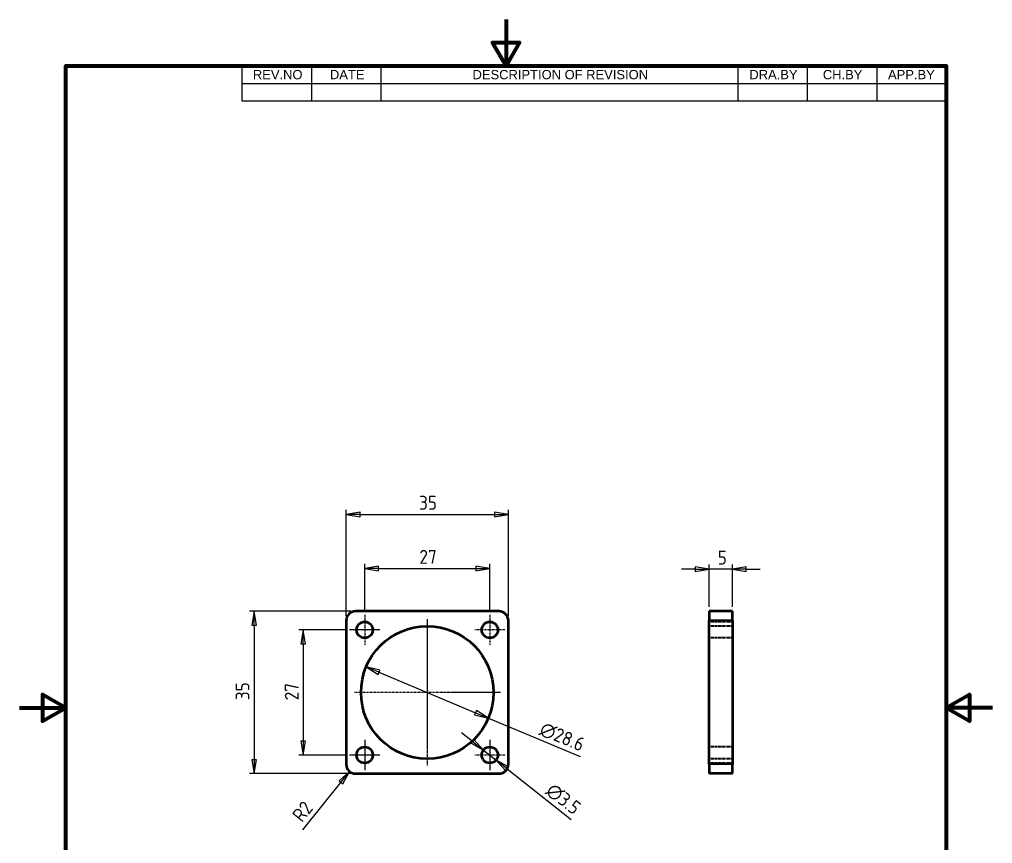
# Model space of a CAD drawing. Header units: millimetres. Extents: x 0 to 210, y 0 to 297.
# Drawn here: x 0 to 210, y 119.2 to 297 of the extents above; entities that cross this region are included whole.
import ezdxf

# ---------------------------------------------------------------- set-up
doc = ezdxf.new("R2010")
doc.units = ezdxf.units.MM
doc.linetypes.add('CHAIN', pattern=[0.7087, 0.4724, -0.0591, 0.1181, -0.0591])
doc.linetypes.add('DASHED', pattern=[0.2067, 0.1654, -0.0413])
doc.layers.get('0').update_dxf_attribs({"lineweight": 25})
for name, color, linetype, lineweight, true_color in [('가려진 것(ISO)', 5, 'DASHED', 35, 0x0000ff), ('가시적인 좁은 것(ISO)', 1, 'Continuous', 35, 0xff0000), ('중심 표식(ISO)', 1, 'Continuous', 25, 0xff0000)]:
    doc.layers.add(name, color=color, linetype=linetype, lineweight=lineweight, true_color=true_color)
for name, color, linetype, lineweight in [('가시적인 것(ISO)', 7, 'Continuous', 50), ('경계(ISO)', 7, 'Continuous', 70), ('기호(ISO)', 7, 'Continuous', 25), ('치수(ISO)', 7, 'Continuous', 25)]:
    doc.layers.add(name, color=color, linetype=linetype, lineweight=lineweight)
doc.styles.add('ISO ProportionalPSTEK', font='isocp.shx')
doc.styles.add('주 문자 (JIS)', font='arial.ttf')
doc.dimstyles.new('PSTEK', dxfattribs={"dimtxt": 3, "dimasz": 3, "dimexe": 1, "dimexo": 1, "dimgap": 1, "dimtad": 1, "dimrnd": 1e-08, "dimdsep": 46, "dimtxsty": 'ISO ProportionalPSTEK', "dimblk": 'Filled-1', "dimcen": 0.09, "dimdle": 10, "dimclrd": 3, "dimclre": 3, "dimclrt": 1, "dimadec": 1, "dimazin": 2, "dimtfac": 1, "dimtmove": 0, "dimatfit": 3, "dimfxl": 1, "dimtolj": 1, "dimlwd": -1, "dimlwe": -1, "dimarcsym": 0})

# ---------------------------------------------------------------- blocks, each defined once
blk = doc.blocks.new('경계 Default Border')
at = {"layer": '경계(ISO)', "flags": 128}
for points in [[(105, 297.0000076293945), (105, 287.0000076293945), (102.1132469177246, 292.0000076293945), (107.8867530822754, 292.0000076293945), (105, 287.0000076293945)], [(10, 10), (10, 287.0000076293945), (200, 287.0000076293945), (200, 10), (10, 10)], [(0, 148.5000038146973), (10, 148.5000038146973), (5, 151.3867473602295), (5, 145.6132507324219), (10, 148.5000038146973)], [(210, 148.5000038146973), (200, 148.5000038146973), (205, 151.3867473602295), (205, 145.6132507324219), (200, 148.5000038146973)]]:
    blk.add_lwpolyline(points, dxfattribs=at)
blk = doc.blocks.new('리비전 내역')
at = {"layer": '기호(ISO)'}
for p, q in [((48.00000000000001, 287.0000076293945), (200, 287.0000076293945)), ((48.00000000000001, 287.0000076293945), (48.00000000000001, 283.2200075995922)), ((63.00000000000001, 287.0000076293945), (63.00000000000001, 283.2200075995922)), ((78, 287.0000076293945), (78, 283.2200075995922)), ((155, 287.0000076293945), (155, 283.2200075995922)), ((170, 287.0000076293945), (170, 283.2200075995922)), ((185, 287.0000076293945), (185, 283.2200075995922)), ((200, 287.0000076293945), (200, 283.2200075995922)), ((48.00000000000001, 283.2200075995922), (200, 283.2200075995922)), ((48.00000000000001, 283.2200075995922), (48.00000000000001, 279.4400075697899)), ((63.00000000000001, 283.2200075995922), (63.00000000000001, 279.4400075697899)), ((78, 283.2200075995922), (78, 279.4400075697899)), ((155, 283.2200075995922), (155, 279.4400075697899)), ((170, 283.2200075995922), (170, 279.4400075697899)), ((185, 283.2200075995922), (185, 279.4400075697899)), ((200, 283.2200075995922), (200, 279.4400075697899)), ((48.00000000000001, 279.4400075697899), (200, 279.4400075697899))]:
    blk.add_line(p, q, dxfattribs=at)
at = {"layer": '기호(ISO)', "color": 7, "char_height": 2.000000029802322, "attachment_point": 7, "style": '주 문자 (JIS)'}
for s, insert in [('REV.NO', (50.37293127296152, 284.0757088355161)), ('DATE', (66.99846641275116, 284.1100075995922)), ('DESCRIPTION OF REVISION', (97.78200350257585, 284.0757088355161)), ('DRA.BY', (157.5228565737886, 284.1100075995922)), ('CH.BY', (173.3750211560421, 284.0757088355161)), ('APP.BY', (187.4480195504761, 284.1100075995922))]:
    blk.add_mtext(s, dxfattribs=dict(at, insert=insert))
blk = doc.blocks.new('Filled-1')
at = {"color": 0}
for p, q in [((0, 0), (-1, 0.1666666666666667)), ((-1, 0.1666666666666667), (-1, -0.1666666666666667)), ((-1, 0), (0, 0)), ((-1, -0.1666666666666667), (0, 0))]:
    blk.add_line(p, q, dxfattribs=at)
at = {"color": 0, "flags": 128}
blk.add_lwpolyline([(-1, -0.1666666666666667), (0, 0), (-1, 0.1666666666666667), (-1, -0.1666666666666667)], dxfattribs=at)
at = {"color": 0}
blk.add_solid([(-1, -0.1666666666666667), (0, 0), (-1, 0.1666666666666667), (-1, -0.1666666666666667)], dxfattribs=at)
blk = doc.blocks.new('*D14')
at = {"layer": 'Defpoints', "color": 0, "transparency": 16777216}
for p in [(101.5075937281003, 178.5815920457425), (74.50759372810029, 168.5815920457425), (101.5075937281003, 168.5815920457425)]:
    blk.add_point(p, dxfattribs=at)
at = {"layer": '치수(ISO)', "color": 3, "transparency": 16777216}
for p, q in [((74.50759372810029, 169.5815920457425), (74.50759372810029, 179.5815920457425)), ((77.50759372810029, 178.5815920457425), (98.50759372810029, 178.5815920457425)), ((101.5075937281003, 169.5815920457425), (101.5075937281003, 179.5815920457425))]:
    blk.add_line(p, q, dxfattribs=at)
at = {"layer": '치수(ISO)', "color": 3, "transparency": 16777216, "xscale": 3, "yscale": 3, "zscale": 3, "rotation": 180}
blk.add_blockref('Filled-1', (74.50759372810029, 178.5815920457425), dxfattribs=at)
at = {"layer": '치수(ISO)', "color": 3, "transparency": 16777216, "xscale": 3, "yscale": 3, "zscale": 3}
blk.add_blockref('Filled-1', (101.5075937281003, 178.5815920457425), dxfattribs=at)
at = {"layer": '치수(ISO)', "color": 1, "transparency": 16777216, "insert": (86.31950317691918, 182.5821825969236), "char_height": 3, "attachment_point": 1, "style": 'ISO ProportionalPSTEK'}
blk.add_mtext('\\A1;27', dxfattribs=at)
blk = doc.blocks.new('*D15')
at = {"layer": 'Defpoints', "color": 0, "transparency": 16777216}
for p in [(105.5075937281003, 190.2490988656442), (70.50759372810029, 167.3315920457425), (105.5075937281003, 167.3315920457425)]:
    blk.add_point(p, dxfattribs=at)
at = {"layer": '치수(ISO)', "color": 3, "transparency": 16777216}
for p, q in [((70.50759372810029, 168.3315920457425), (70.50759372810029, 191.2490988656442)), ((105.5075937281003, 168.3315920457425), (105.5075937281003, 191.2490988656442)), ((73.50759372810029, 190.2490988656442), (102.5075937281003, 190.2490988656442))]:
    blk.add_line(p, q, dxfattribs=at)
at = {"layer": '치수(ISO)', "color": 3, "transparency": 16777216, "xscale": 3, "yscale": 3, "zscale": 3, "rotation": 180}
blk.add_blockref('Filled-1', (70.50759372810029, 190.2490988656442), dxfattribs=at)
at = {"layer": '치수(ISO)', "color": 3, "transparency": 16777216, "xscale": 3, "yscale": 3, "zscale": 3}
blk.add_blockref('Filled-1', (105.5075937281003, 190.2490988656442), dxfattribs=at)
at = {"layer": '치수(ISO)', "color": 1, "transparency": 16777216, "insert": (86.24546169374435, 194.2490988656442), "char_height": 3, "attachment_point": 1, "style": 'ISO ProportionalPSTEK'}
blk.add_mtext('\\A1;35', dxfattribs=at)
blk = doc.blocks.new('*D16')
at = {"layer": 'Defpoints', "color": 0, "transparency": 16777216}
for p in [(71.25759372810029, 165.3315920457425), (61.25759372810033, 138.3315920457425), (71.25759372810032, 138.3315920457425)]:
    blk.add_point(p, dxfattribs=at)
at = {"layer": '치수(ISO)', "color": 3, "transparency": 16777216}
for p, q in [((70.25759372810029, 165.3315920457425), (60.25759372810034, 165.3315920457425)), ((61.25759372810034, 162.3315920457425), (61.25759372810033, 141.3315920457425)), ((70.25759372810032, 138.3315920457425), (60.25759372810033, 138.3315920457425))]:
    blk.add_line(p, q, dxfattribs=at)
at = {"layer": '치수(ISO)', "color": 3, "transparency": 16777216, "xscale": 3, "yscale": 3, "zscale": 3}
for p, rotation in [((61.25759372810034, 165.3315920457425), 90), ((61.25759372810033, 138.3315920457425), 270)]:
    blk.add_blockref('Filled-1', p, dxfattribs=dict(at, rotation=rotation))
at = {"layer": '치수(ISO)', "color": 1, "transparency": 16777216, "insert": (57.25700317691921, 150.1435014945614), "char_height": 3, "attachment_point": 1, "rotation": 90, "style": 'ISO ProportionalPSTEK'}
blk.add_mtext('\\A1;27', dxfattribs=at)
blk = doc.blocks.new('*D17')
at = {"layer": 'Defpoints', "color": 0, "transparency": 16777216}
for p in [(72.50759372810032, 169.3315920457425), (50.63579714883731, 134.3315920457425), (72.5075937281003, 134.3315920457425)]:
    blk.add_point(p, dxfattribs=at)
at = {"layer": '치수(ISO)', "color": 3, "transparency": 16777216}
for p, q in [((71.50759372810032, 169.3315920457425), (49.63579714883732, 169.3315920457425)), ((50.63579714883732, 166.3315920457425), (50.63579714883731, 137.3315920457425)), ((71.5075937281003, 134.3315920457425), (49.63579714883731, 134.3315920457425))]:
    blk.add_line(p, q, dxfattribs=at)
at = {"layer": '치수(ISO)', "color": 3, "transparency": 16777216, "xscale": 3, "yscale": 3, "zscale": 3}
for p, rotation in [((50.63579714883732, 169.3315920457425), 90), ((50.63579714883731, 134.3315920457425), 270)]:
    blk.add_blockref('Filled-1', p, dxfattribs=dict(at, rotation=rotation))
at = {"layer": '치수(ISO)', "color": 1, "transparency": 16777216, "insert": (46.63579714883729, 150.1694600113865), "char_height": 3, "attachment_point": 1, "rotation": 90, "style": 'ISO ProportionalPSTEK'}
blk.add_mtext('\\A1;35', dxfattribs=at)
blk = doc.blocks.new('*D18')
at = {"layer": 'Defpoints', "color": 0, "transparency": 16777216}
for p in [(74.81837353605225, 157.3573925059178), (101.1968139201483, 146.3057915855671)]:
    blk.add_point(p, dxfattribs=at)
at = {"layer": '치수(ISO)', "color": 3, "transparency": 16777216}
for p, q in [((77.58534280711127, 156.1981336681188), (98.42984464908926, 147.4650504233662)), ((101.1968139201483, 146.3057915855671), (120.9789624133738, 138.0177955057817))]:
    blk.add_line(p, q, dxfattribs=at)
at = {"layer": '치수(ISO)', "color": 3, "transparency": 16777216, "xscale": 3, "yscale": 3, "zscale": 3}
for p, rotation in [((74.81837353605225, 157.3573925059178), 157.2681001380234), ((101.1968139201483, 146.3057915855671), 337.2681001380234)]:
    blk.add_blockref('Filled-1', p, dxfattribs=dict(at, rotation=rotation))
at = {"layer": '치수(ISO)', "color": 1, "transparency": 16777216, "insert": (113.1643790552288, 145.6293352129535), "char_height": 3, "attachment_point": 1, "rotation": 337.2681001380234, "style": 'ISO ProportionalPSTEK'}
blk.add_mtext('\\A1;∅28.6', dxfattribs=at)
blk = doc.blocks.new('*D19')
at = {"layer": 'Defpoints', "color": 0, "transparency": 16777216}
for p in [(100.1353579695595, 139.4176256653796), (102.879829486641, 137.2455584261052)]:
    blk.add_point(p, dxfattribs=at)
at = {"layer": '치수(ISO)', "color": 3, "transparency": 16777216}
for p, q in [((97.78295381206121, 141.2793975847576), (95.43054965456287, 143.1411695041356)), ((100.1353579695595, 139.4176256653796), (102.879829486641, 137.2455584261052)), ((105.2322336441394, 135.3837865067272), (119.0700076265487, 124.4321058845731))]:
    blk.add_line(p, q, dxfattribs=at)
at = {"layer": '치수(ISO)', "color": 3, "transparency": 16777216, "xscale": 3, "yscale": 3, "zscale": 3}
for p, rotation in [((100.1353579695595, 139.4176256653796), 321.6407210401727), ((102.879829486641, 137.2455584261052), 141.6407210401726)]:
    blk.add_blockref('Filled-1', p, dxfattribs=dict(at, rotation=rotation))
at = {"layer": '치수(ISO)', "color": 1, "transparency": 16777216, "insert": (115.2602661336851, 132.5484279335048), "char_height": 3, "attachment_point": 1, "rotation": 321.6407210401726, "style": 'ISO ProportionalPSTEK'}
blk.add_mtext('\\A1;∅3.5', dxfattribs=at)
blk = doc.blocks.new('*D20')
at = {"layer": 'Defpoints', "color": 0, "transparency": 16777216}
for p in [(71.25283829358868, 134.7741618548307), (72.50759372810035, 136.3315920457425)]:
    blk.add_point(p, dxfattribs=at)
at = {"layer": '치수(ISO)', "color": 3, "transparency": 16777216}
blk.add_line((61.13398053228383, 122.2144118497377), (69.3707051418212, 132.438016568463), dxfattribs=at)
at = {"layer": '치수(ISO)', "color": 3, "transparency": 16777216, "xscale": 3, "yscale": 3, "zscale": 3, "rotation": 51.14308083749385}
blk.add_blockref('Filled-1', (71.25283829358868, 134.7741618548307), dxfattribs=at)
at = {"layer": '치수(ISO)', "color": 1, "transparency": 16777216, "insert": (58.64603799659673, 125.5030083128688), "char_height": 3, "attachment_point": 1, "rotation": 51.143080837493855, "style": 'ISO ProportionalPSTEK'}
blk.add_mtext('\\A1;R2', dxfattribs=at)
blk = doc.blocks.new('*D21')
at = {"layer": 'Defpoints', "color": 0, "transparency": 16777216}
for p in [(148.8514040636654, 178.4210435161187), (148.8514040636654, 169.3315920457425), (153.8514040636654, 169.3315920457425)]:
    blk.add_point(p, dxfattribs=at)
at = {"layer": '치수(ISO)', "color": 3, "transparency": 16777216}
for p, q in [((148.8514040636654, 170.3315920457425), (148.8514040636654, 179.4210435161187)), ((153.8514040636654, 170.3315920457425), (153.8514040636654, 179.4210435161187)), ((145.8514040636654, 178.4210435161187), (142.8514040636654, 178.4210435161187)), ((153.8514040636654, 178.4210435161187), (148.8514040636654, 178.4210435161187)), ((156.8514040636654, 178.4210435161187), (159.8514040636654, 178.4210435161187))]:
    blk.add_line(p, q, dxfattribs=at)
at = {"layer": '치수(ISO)', "color": 3, "transparency": 16777216, "xscale": 3, "yscale": 3, "zscale": 3}
blk.add_blockref('Filled-1', (148.8514040636654, 178.4210435161187), dxfattribs=at)
at = {"layer": '치수(ISO)', "color": 3, "transparency": 16777216, "xscale": 3, "yscale": 3, "zscale": 3, "rotation": 180}
blk.add_blockref('Filled-1', (153.8514040636654, 178.4210435161187), dxfattribs=at)
at = {"layer": '치수(ISO)', "color": 1, "transparency": 16777216, "insert": (150.6892720293094, 182.4210435161187), "char_height": 3, "attachment_point": 1, "style": 'ISO ProportionalPSTEK'}
blk.add_mtext('\\A1;5', dxfattribs=at)

msp = doc.modelspace()

# ---------------------------------------------------------------- linework, layer by layer
at = {"layer": '가려진 것(ISO)'}
for p, q in [((153.8514040636648, 167.0815920457424), (148.8514040636648, 167.0815920457424)), ((153.8514040636608, 166.1315920457425), (148.8514040636608, 166.1315920457425)), ((153.8514040636648, 163.5815920457425), (148.8514040636648, 163.5815920457425)), ((153.8514040636648, 140.0815920457424), (148.8514040636648, 140.0815920457424)), ((153.8514040636608, 137.5315920457424), (148.8514040636608, 137.5315920457424)), ((153.8514040636648, 136.5815920457424), (148.8514040636648, 136.5815920457424))]:
    msp.add_line(p, q, dxfattribs=at)
at = {"layer": '가시적인 것(ISO)'}
for p, q in [((103.5075937281003, 169.3315920457425), (72.5075937281003, 169.3315920457425)), ((153.8514040636654, 169.3315920457425), (148.8514040636654, 169.3315920457425)), ((148.8514040636654, 169.3315920457424), (148.851404063666, 167.3315920457424)), ((153.851404063666, 167.3315920457424), (153.8514040636654, 169.3315920457424)), ((70.5075937281003, 167.3315920457425), (70.50759372810032, 136.3315920457425)), ((105.5075937281003, 136.3315920457425), (105.5075937281003, 167.3315920457425)), ((148.851404063666, 136.3315920457424), (148.851404063666, 167.3315920457424)), ((153.851404063666, 167.3315920457424), (153.851404063666, 136.3315920457424)), ((148.851404063666, 136.3315920457424), (148.8514040636654, 134.3315920457425)), ((153.8514040636654, 134.3315920457425), (153.851404063666, 136.3315920457424)), ((72.50759372810032, 134.3315920457425), (103.5075937281003, 134.3315920457425)), ((153.8514040636654, 134.3315920457424), (148.8514040636654, 134.3315920457424))]:
    msp.add_line(p, q, dxfattribs=at)
for centre, radius in [((74.5075937281003, 165.3315920457425), 1.75), ((88.00759372810032, 151.8315920457425), 14.3), ((101.5075937281003, 165.3315920457425), 1.75), ((74.50759372810032, 138.3315920457425), 1.75), ((101.5075937281003, 138.3315920457425), 1.75)]:
    msp.add_circle(centre, radius, dxfattribs=at)
for centre, radius, start, end in [((72.5075937281003, 167.3315920457425), 2.000000000000015, 90, 180), ((103.5075937281003, 167.3315920457425), 1.999999999999986, 0, 90), ((72.50759372810032, 136.3315920457425), 2.00000000000002, 180, 270), ((103.5075937281003, 136.3315920457425), 1.999999999999993, 270, 0)]:
    msp.add_arc(centre, radius, start, end, dxfattribs=at)
at = {"layer": '가시적인 좁은 것(ISO)'}
for p, q in [((153.851404063666, 167.3315920457424), (148.851404063666, 167.3315920457424)), ((153.851404063666, 136.3315920457424), (148.851404063666, 136.3315920457424))]:
    msp.add_line(p, q, dxfattribs=at)
at = {"layer": '중심 표식(ISO)', "linetype": 'CHAIN'}
for p, q in [((74.50759372810029, 168.5815920457425), (74.50759372810029, 162.0815920457425)), ((101.5075937281003, 168.5815920457425), (101.5075937281003, 162.0815920457425)), ((88.00759372810032, 167.6315920457424), (88.00759372810032, 136.0315920457425)), ((77.7575937281003, 165.3315920457425), (71.25759372810029, 165.3315920457425)), ((104.7575937281003, 165.3315920457425), (98.25759372810029, 165.3315920457425)), ((103.8075937281003, 151.8315920457425), (72.2075937281003, 151.8315920457425)), ((74.50759372810032, 141.5815920457424), (74.50759372810032, 135.0815920457425)), ((101.5075937281003, 141.5815920457424), (101.5075937281003, 135.0815920457425)), ((77.75759372810032, 138.3315920457425), (71.25759372810032, 138.3315920457425)), ((104.7575937281003, 138.3315920457425), (98.25759372810032, 138.3315920457425))]:
    msp.add_line(p, q, dxfattribs=at)

# ---------------------------------------------------------------- block references
msp.add_blockref('경계 Default Border', (0, 0))
at = {"layer": '기호(ISO)'}
msp.add_blockref('리비전 내역', (0, 0), dxfattribs=at)

# ---------------------------------------------------------------- dimensions: what is measured, and where the dimension line sits
at = {"layer": '치수(ISO)', "color": 3, "true_color": 0x00ff00}
for base, p1, p2, angle, override, picture, middle in [((105.5075937281003, 190.2490988656442), (70.50759372810029, 167.3315920457425), (105.5075937281003, 167.3315920457425), 180, {"dimdec": 2, "dimtp": 0, "dimtm": -0, "dimtdec": 2, "dimtofl": 0, "dimatfit": 1}, '*D15', (87.9575937281003, 190.2490988656442)), ((101.5075937281003, 178.5815920457425), (74.50759372810029, 168.5815920457425), (101.5075937281003, 168.5815920457425), 180, {"dimdec": 2, "dimtp": 0, "dimtm": -0, "dimtdec": 2, "dimtofl": 0, "dimatfit": 1}, '*D14', (88.00759372810029, 178.5815920457425)), ((148.8514040636654, 178.4210435161187), (153.8514040636654, 169.3315920457425), (148.8514040636654, 169.3315920457425), 180, {"dimdec": 2, "dimtp": 0, "dimtm": -0, "dimtdec": 2, "dimtofl": 1, "dimatfit": 1}, '*D21', (151.3514040636654, 178.4210435161187)), ((50.63579714883731, 134.3315920457425), (72.50759372810032, 169.3315920457425), (72.5075937281003, 134.3315920457425), 90, {"dimdec": 2, "dimtp": 0, "dimtm": -0, "dimtdec": 2, "dimtofl": 0, "dimatfit": 1}, '*D17', (50.63579714883729, 151.8815920457425)), ((61.25759372810033, 138.3315920457425), (71.25759372810029, 165.3315920457425), (71.25759372810032, 138.3315920457425), 90, {"dimdec": 2, "dimtp": 0, "dimtm": -0, "dimtdec": 2, "dimtofl": 0, "dimatfit": 1}, '*D16', (61.25759372810031, 151.8315920457425))]:
    dim = msp.add_linear_dim(base=base, p1=p1, p2=p2, angle=angle, dimstyle='PSTEK', override=override, dxfattribs=at)
    dim.commit()
    dim.dimension.update_dxf_attribs({"geometry": picture, "text_midpoint": middle, "dimtype": 160})
for p1, p2, override, picture, middle in [((74.81837353605225, 157.3573925059178), (101.1968139201483, 146.3057915855671), {"dimdec": 2, "dimlfac": 0.999999999999999, "dimtp": 0, "dimtm": -0, "dimtdec": 2, "dimatfit": 2}, '*D18', (115.8375558636461, 140.1718566454662)), ((100.1353579695595, 139.4176256653796), (102.879829486641, 137.2455584261052), {"dimdec": 2, "dimlfac": 0.9999999999999838, "dimtp": 0, "dimtm": -0, "dimtdec": 2, "dimatfit": 2}, '*D19', (115.5318882409484, 127.2322927906031))]:
    dim = msp.add_diameter_dim_2p(p1=p1, p2=p2, dimstyle='PSTEK', override=override, dxfattribs=at)
    dim.commit()
    dim.dimension.update_dxf_attribs({"geometry": picture, "text_midpoint": middle, "dimtype": 163})
dim = msp.add_radius_dim(center=(72.50759372810035, 136.3315920457425), mpoint=(71.25283829358868, 134.7741618548307), dimstyle='PSTEK', override={"dimdec": 2, "dimcen": 0, "dimtp": 0, "dimtm": -0, "dimtdec": 2, "dimtofl": 0}, dxfattribs=at)
dim.commit()
dim.dimension.update_dxf_attribs({"geometry": '*D20', "text_midpoint": (62.94715770995094, 124.4649674562731), "dimtype": 164})

doc.saveas('drawing.dxf')
